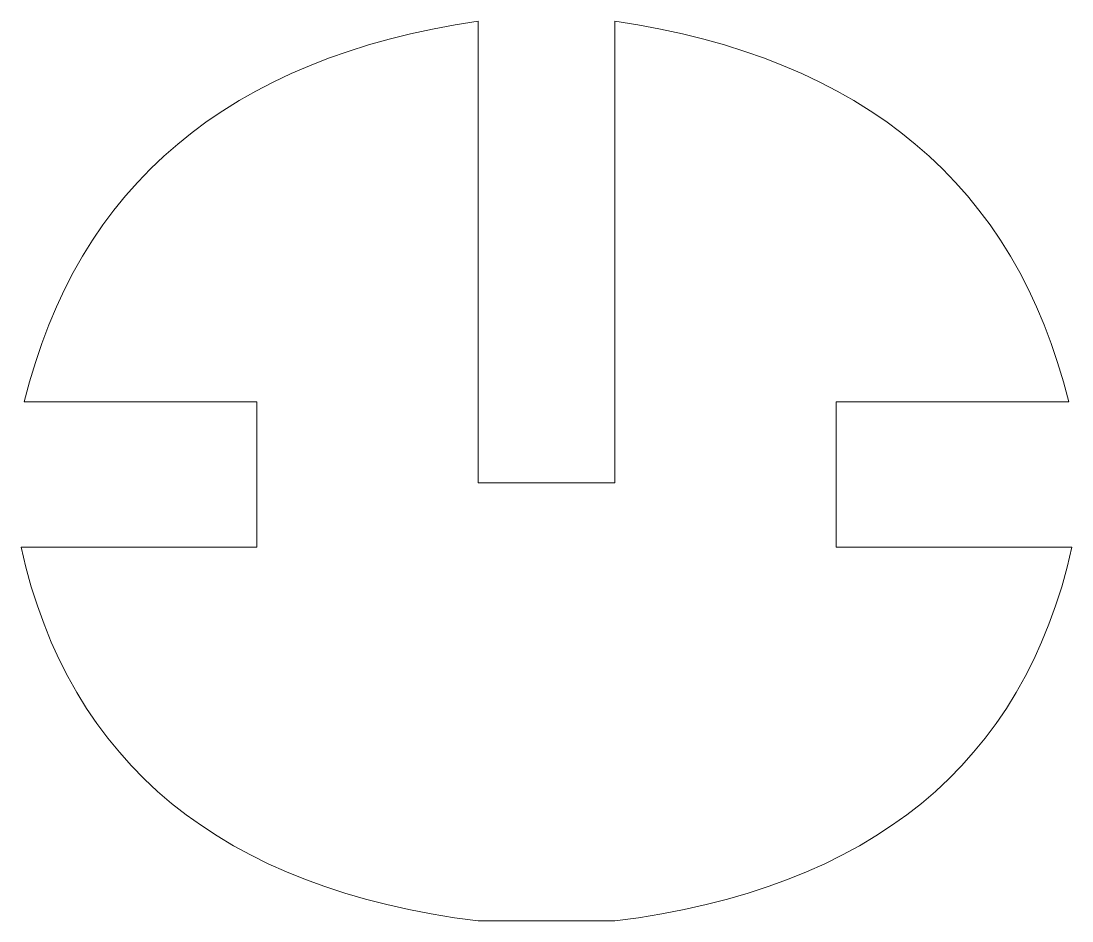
# Model space of a CAD drawing. Header units: millimetres. Extents: x 3087.2 to 3110.7, y 1439.1 to 1459.2.
import ezdxf

# ---------------------------------------------------------------- set-up
doc = ezdxf.new("R2010")
doc.units = ezdxf.units.MM

msp = doc.modelspace()

# ---------------------------------------------------------------- linework, layer by layer
at = {"lineweight": 20}
for points in [[(3097.428, 1459.236), (3091.842, 1458.406), (3088.451, 1455.56), (3087.254, 1450.698)], [(3097.428, 1448.884), (3097.428, 1448.884), (3097.428, 1459.236), (3097.428, 1459.236)], [(3100.494, 1448.884), (3100.494, 1448.884), (3100.494, 1459.236), (3100.494, 1459.236)], [(3100.494, 1459.236), (3106.079, 1458.406), (3109.47, 1455.56), (3110.667, 1450.698)], [(3097.428, 1448.884), (3097.428, 1448.884), (3100.494, 1448.884), (3100.494, 1448.884)], [(3087.182, 1447.442), (3088.268, 1442.581), (3091.683, 1439.789), (3097.428, 1439.066)], [(3110.739, 1447.442), (3109.653, 1442.581), (3106.238, 1439.789), (3100.494, 1439.066)], [(3097.428, 1439.066), (3097.428, 1439.066), (3100.494, 1439.066), (3100.494, 1439.066)]]:
    msp.add_open_spline(points, degree=3, dxfattribs=at)
for points, knots in [([(3087.182, 1447.442), (3087.182, 1447.442), (3092.465, 1447.442), (3092.465, 1447.442), (3092.465, 1447.442), (3092.465, 1447.442), (3092.465, 1450.698), (3092.465, 1450.698), (3092.465, 1450.698), (3092.465, 1450.698), (3087.887, 1450.698), (3087.254, 1450.698)], [0, 0, 0, 0, 0.25, 0.25, 0.25, 0.25, 0.5, 0.5, 0.5, 0.5, 0.9654826, 0.9654826, 0.9654826, 0.9654826]), ([(3110.739, 1447.442), (3110.739, 1447.442), (3105.456, 1447.442), (3105.456, 1447.442), (3105.456, 1447.442), (3105.456, 1447.442), (3105.456, 1450.698), (3105.456, 1450.698), (3105.456, 1450.698), (3105.456, 1450.698), (3110.035, 1450.698), (3110.667, 1450.698)], [0, 0, 0, 0, 0.25, 0.25, 0.25, 0.25, 0.5, 0.5, 0.5, 0.5, 0.9655103, 0.9655103, 0.9655103, 0.9655103])]:
    msp.add_open_spline(points, degree=3, knots=knots, dxfattribs=at)

doc.saveas('drawing.dxf')
